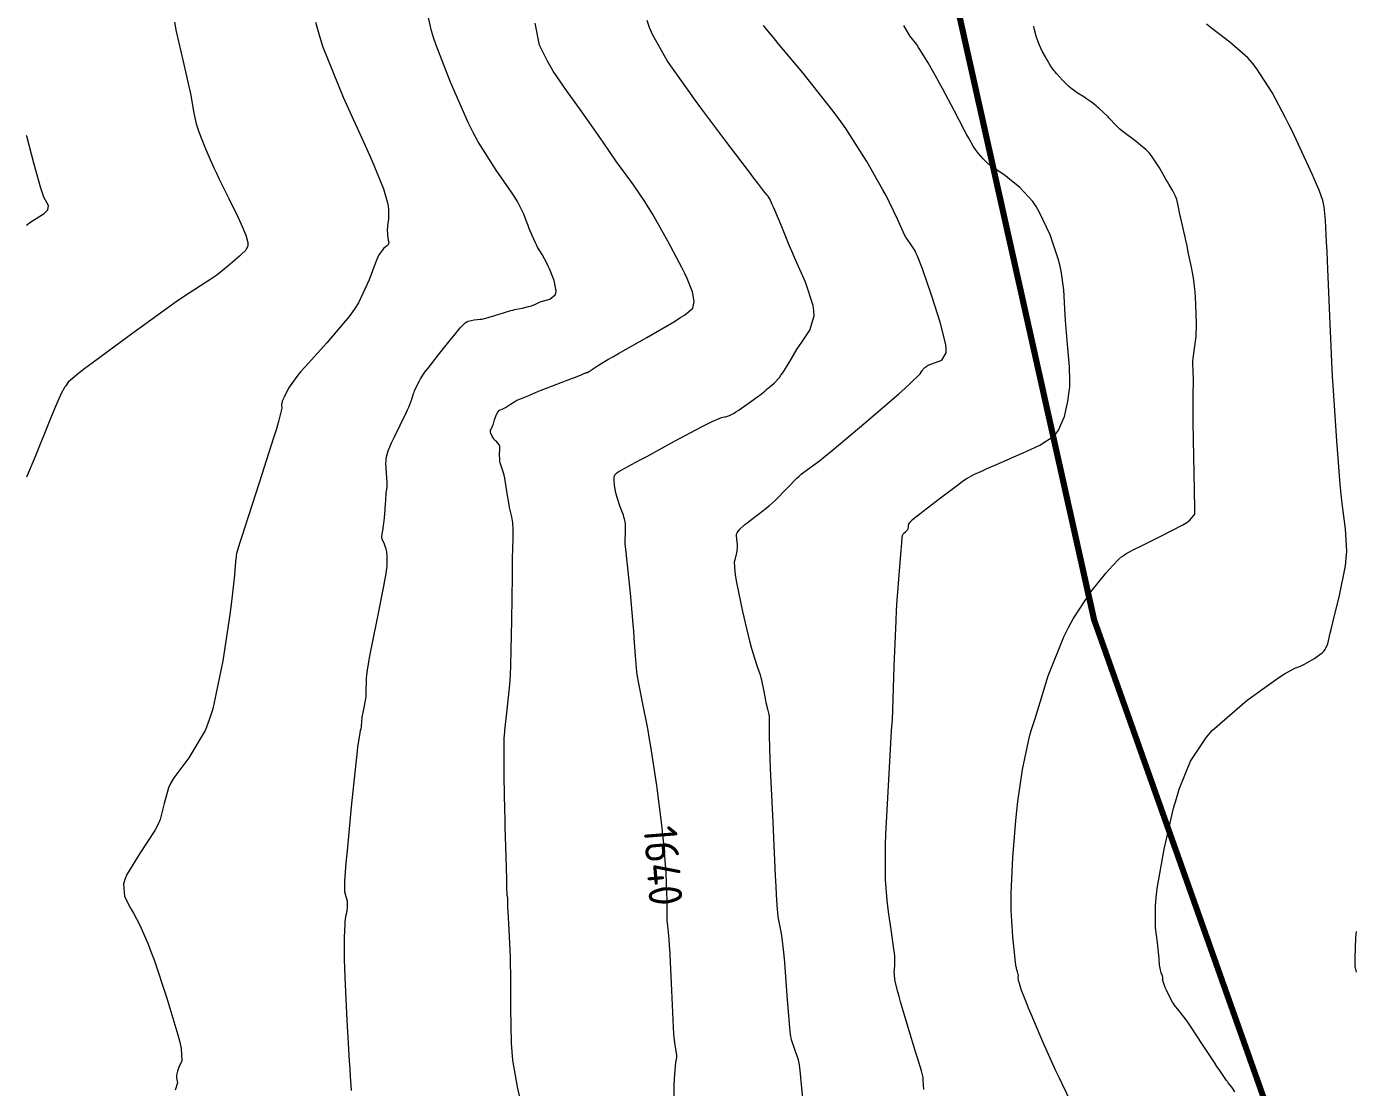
# Model space of a CAD drawing. Header units: millimetres. Extents: x 837477 to 838477, y 1189014 to 1191014.
# Drawn here: x 837476.5 to 837627.5, y 1189959.5 to 1190079.9 of the extents above; entities that cross this region are included whole.
import ezdxf

# ---------------------------------------------------------------- set-up
doc = ezdxf.new("R2010")
doc.units = ezdxf.units.MM
doc.header["$LTSCALE"] = 0.3
doc.layers.add('CORREDORVIA', color=94, linetype='Continuous', lineweight=80)
doc.layers.add('COTAS 10', color=252, linetype='Continuous', lineweight=9)
doc.styles.get("Standard").update_dxf_attribs({"font": 'isocp2.shx', "bigfont": '@extfont2.shx'})

msp = doc.modelspace()

# ---------------------------------------------------------------- linework, layer by layer
at = {"layer": 'CORREDORVIA'}
msp.add_lwpolyline([(838157.033, 1190996.193), (838237.174, 1190821.339), (838237.001, 1190602.875), (838240.031, 1190437.198), (838223.537, 1190366.272), (838184.199, 1189898.277), (837734.304, 1190149.151), (837849.078, 1189569.699), (837751.159, 1189231.384), (837593.191, 1189234.399), (837695.481, 1189679.225), (837660.573, 1189835.358), (837597.737, 1190012.464), (837490.666, 1190492.599), (837964.301, 1190234.408), (838010.155, 1190346.41), (837974.613, 1190516.877), (837969.419, 1190653.334), (837963.574, 1190795.982), (837910.676, 1191000.965)], close=True, dxfattribs=at)
at = {"layer": 'COTAS 10'}
for points in [[(837493.294, 1190080.404), (837493.507, 1190079.365), (837494.282, 1190075.93), (837494.939, 1190073.124), (837495.077, 1190072.482), (837495.197, 1190071.899), (837495.47, 1190070.282), (837495.769, 1190068.876), (837495.904, 1190068.426), (837496.063, 1190067.95), (837496.826, 1190066.014), (837497.784, 1190063.872), (837498.066, 1190063.267), (837498.354, 1190062.656), (837499.456, 1190060.406), (837500.452, 1190058.378), (837500.675, 1190057.907), (837500.874, 1190057.476), (837501.401, 1190056.245), (837501.631, 1190055.39), (837501.644, 1190055.194), (837501.635, 1190055.017), (837501.416, 1190054.528), (837500.878, 1190054.02), (837500.667, 1190053.832), (837500.43, 1190053.623), (837499.35, 1190052.694), (837498.113, 1190051.709), (837497.777, 1190051.463), (837497.444, 1190051.23), (837496.263, 1190050.489), (837494.316, 1190049.216), (837493.499, 1190048.648), (837492.562, 1190047.987), (837488.176, 1190044.821), (837483.965, 1190041.716), (837483.139, 1190041.093), (837482.46, 1190040.573), (837481.235, 1190039.552), (837480.953, 1190039.139), (837480.869, 1190039.004), (837480.783, 1190038.858), (837480.448, 1190038.256), (837479.788, 1190036.765), (837479.496, 1190036.06), (837479.157, 1190035.228), (837477.536, 1190031.168), (837476.514, 1190028.769)], [(837509.33, 1190080.413), (837509.679, 1190079.09), (837510.119, 1190077.683), (837512.469, 1190071.885), (837514.958, 1190066.426), (837515.486, 1190065.23), (837515.944, 1190064.173), (837517.017, 1190061.495), (837517.482, 1190059.889), (837517.557, 1190059.506), (837517.609, 1190059.151), (837517.604, 1190058.093), (837517.489, 1190057.283), (837517.472, 1190057.085), (837517.462, 1190056.898), (837517.478, 1190056.317), (837517.539, 1190055.869), (837517.556, 1190055.767), (837517.573, 1190055.673), (837517.638, 1190055.414), (837517.593, 1190055.191), (837517.54, 1190055.121), (837517.471, 1190055.046), (837517.076, 1190054.746), (837516.513, 1190053.999), (837516.337, 1190053.643), (837516.152, 1190053.222), (837515.413, 1190051.163), (837514.193, 1190048.555), (837513.705, 1190047.788), (837513.152, 1190047.002), (837510.611, 1190043.998), (837508.137, 1190041.303), (837507.625, 1190040.711), (837507.189, 1190040.186), (837506.24, 1190038.845), (837505.854, 1190038.073), (837505.773, 1190037.905), (837505.702, 1190037.758), (837505.54, 1190037.395), (837505.476, 1190037.132), (837505.467, 1190037.048), (837505.462, 1190036.96), (837505.477, 1190036.601), (837505.111, 1190035.063), (837504.867, 1190034.231), (837504.56, 1190033.224), (837502.934, 1190028.12), (837501.3, 1190023.086), (837500.988, 1190022.122), (837500.737, 1190021.345), (837500.338, 1190020.093), (837500.337, 1190020.063), (837500.336, 1190020.056), (837500.336, 1190020.049), (837500.334, 1190020.032), (837500.323, 1190019.955), (837500.322, 1190019.946), (837500.32, 1190019.937), (837500.316, 1190019.9), (837500.31, 1190019.86), (837500.309, 1190019.848), (837500.307, 1190019.837), (837500.302, 1190019.796), (837500.297, 1190019.753), (837500.296, 1190019.74), (837500.296, 1190019.679), (837500.293, 1190019.624), (837500.289, 1190019.59), (837500.276, 1190019.521), (837500.243, 1190019.187), (837500.229, 1190019.002), (837500.211, 1190018.777), (837500.128, 1190017.631), (837499.865, 1190015.285), (837499.735, 1190014.303), (837499.579, 1190013.178), (837498.811, 1190007.917), (837497.65, 1190002.454), (837497.248, 1190001.202), (837496.811, 1190000.064), (837496.773, 1190000), (837494.939, 1189996.893), (837493.231, 1189994.619), (837492.898, 1189994.046), (837492.624, 1189993.498), (837492.137, 1189991.722), (837491.664, 1189989.879), (837491.399, 1189989.288), (837491.076, 1189988.661), (837489.425, 1189986.108), (837487.912, 1189983.655), (837487.676, 1189983.092), (837487.519, 1189982.579), (837487.61, 1189981.146), (837488.251, 1189979.976), (837488.44, 1189979.629), (837488.634, 1189979.272), (837489.376, 1189977.899), (837490.316, 1189975.753), (837490.635, 1189974.909), (837490.98, 1189973.957), (837492.435, 1189969.613), (837493.685, 1189965.451), (837493.9, 1189964.613), (837494.058, 1189963.912), (837494.152, 1189962.515), (837493.904, 1189962.026), (837493.845, 1189961.897), (837493.791, 1189961.77), (837493.63, 1189961.336), (837493.55, 1189960.877), (837493.547, 1189960.736), (837493.551, 1189960.587), (837493.635, 1189959.998), (837493.38, 1189959.18)], [(837513.396, 1189959.143), (837513.285, 1189960.777), (837513.237, 1189961.57), (837513.182, 1189962.51), (837512.922, 1189967.135), (837512.687, 1189971.979), (837512.648, 1189973.057), (837512.62, 1189974.02), (837512.61, 1189976.551), (837512.676, 1189978.027), (837512.695, 1189978.326), (837512.715, 1189978.577), (837512.791, 1189979.09), (837512.864, 1189979.338), (837512.882, 1189979.424), (837512.899, 1189979.517), (837512.953, 1189979.911), (837512.96, 1189980.364), (837512.948, 1189980.492), (837512.929, 1189980.623), (837512.808, 1189981.106), (837512.683, 1189981.535), (837512.66, 1189981.631), (837512.644, 1189981.717), (837512.629, 1189981.944), (837512.646, 1189982.183), (837512.65, 1189982.277), (837512.652, 1189982.383), (837512.658, 1189982.865), (837512.774, 1189984.502), (837512.847, 1189985.336), (837512.938, 1189986.335), (837513.413, 1189991.319), (837513.919, 1189996.297), (837514.029, 1189997.292), (837514.127, 1189998.121), (837514.37, 1189999.732), (837514.437, 1190000), (837514.499, 1190000.246), (837514.524, 1190000.384), (837514.545, 1190000.52), (837514.581, 1190000.993), (837514.625, 1190001.52), (837514.65, 1190001.69), (837514.681, 1190001.871), (837514.843, 1190002.608), (837514.999, 1190003.411), (837515.027, 1190003.632), (837515.049, 1190003.853), (837515.074, 1190004.647), (837515.085, 1190005.47), (837515.098, 1190005.71), (837515.115, 1190005.954), (837515.213, 1190006.878), (837515.474, 1190008.42), (837515.594, 1190009.054), (837515.736, 1190009.777), (837516.418, 1190013.138), (837517.075, 1190016.384), (837517.199, 1190017.035), (837517.299, 1190017.579), (837517.452, 1190018.648), (837517.448, 1190019.041), (837517.449, 1190019.159), (837517.451, 1190019.281), (837517.462, 1190019.754), (837517.422, 1190020.27), (837517.391, 1190020.419), (837517.351, 1190020.572), (837517.137, 1190021.144), (837516.925, 1190021.647), (837516.888, 1190021.755), (837516.859, 1190021.849), (837516.832, 1190022.078), (837516.866, 1190022.231), (837516.876, 1190022.278), (837516.887, 1190022.326), (837516.93, 1190022.516), (837516.988, 1190022.887), (837517.008, 1190023.049), (837517.031, 1190023.237), (837517.128, 1190024.131), (837517.221, 1190025.104), (837517.24, 1190025.342), (837517.257, 1190025.566), (837517.295, 1190026.261), (837517.326, 1190026.795), (837517.339, 1190026.918), (837517.354, 1190027.029), (837517.421, 1190027.341), (837517.458, 1190027.777), (837517.455, 1190027.966), (837517.445, 1190028.185), (837517.357, 1190029.227), (837517.31, 1190030.364), (837517.326, 1190030.645), (837517.354, 1190030.91), (837517.558, 1190031.743), (837517.942, 1190032.64), (837518.083, 1190032.946), (837518.24, 1190033.276), (837518.932, 1190034.676), (837519.614, 1190036.074), (837519.763, 1190036.404), (837519.896, 1190036.707), (837520.237, 1190037.595), (837520.455, 1190038.246), (837520.512, 1190038.4), (837520.567, 1190038.544), (837520.751, 1190038.968), (837520.929, 1190039.325), (837520.98, 1190039.426), (837521.032, 1190039.529), (837521.226, 1190039.905), (837521.656, 1190040.552), (837521.857, 1190040.825), (837522.094, 1190041.138), (837523.245, 1190042.606), (837524.466, 1190044.137), (837524.747, 1190044.49), (837525.003, 1190044.811), (837525.722, 1190045.715), (837526.308, 1190046.283), (837526.481, 1190046.393), (837526.658, 1190046.482), (837527.335, 1190046.633), (837528.026, 1190046.685), (837528.211, 1190046.712), (837528.394, 1190046.745), (837529.034, 1190046.91), (837529.677, 1190047.117), (837529.862, 1190047.176), (837530.049, 1190047.236), (837530.752, 1190047.459), (837531.499, 1190047.673), (837531.714, 1190047.728), (837531.934, 1190047.78), (837532.76, 1190047.952), (837533.512, 1190048.12), (837533.686, 1190048.169), (837533.844, 1190048.22), (837534.29, 1190048.417), (837534.748, 1190048.628), (837534.914, 1190048.688), (837535.098, 1190048.749), (837535.902, 1190048.977), (837536.536, 1190049.443), (837536.612, 1190049.654), (837536.645, 1190049.901), (837536.405, 1190051.088), (837535.877, 1190052.402), (837535.729, 1190052.728), (837535.579, 1190053.037), (837535.033, 1190054.019), (837534.523, 1190054.885), (837534.397, 1190055.121), (837534.277, 1190055.355), (837533.895, 1190056.19), (837533.545, 1190057.065), (837533.445, 1190057.325), (837533.342, 1190057.593), (837532.959, 1190058.622), (837532.239, 1190060.041), (837531.924, 1190060.555), (837531.559, 1190061.12), (837529.825, 1190063.596), (837527.773, 1190066.843), (837527.209, 1190067.895), (837526.646, 1190069.012), (837524.625, 1190073.596), (837523.017, 1190077.796), (837522.714, 1190078.67), (837522.473, 1190079.42), (837522.114, 1190081.085)], [(837532.752, 1189957.351), (837532.235, 1189959.567), (837531.726, 1189962.591), (837531.633, 1189963.534), (837531.561, 1189964.522), (837531.471, 1189968.47), (837531.475, 1189972.409), (837531.462, 1189973.392), (837531.441, 1189974.328), (837531.315, 1189977.317), (837531.185, 1189979.482), (837531.164, 1189979.898), (837531.148, 1189980.235), (837531.141, 1189980.789), (837531.16, 1189980.842), (837531.161, 1189980.863), (837531.159, 1189980.887), (837531.136, 1189980.997), (837531.105, 1189981.137), (837531.098, 1189981.18), (837531.091, 1189981.224), (837531.075, 1189981.401), (837531.049, 1189982.174), (837531.037, 1189982.595), (837531.022, 1189983.106), (837530.951, 1189985.696), (837530.863, 1189989.008), (837530.838, 1189989.973), (837530.813, 1189990.96), (837530.72, 1189994.698), (837530.716, 1189998.231), (837530.748, 1189999.088), (837530.793, 1189999.893), (837530.805, 1190000), (837531.074, 1190002.362), (837531.383, 1190005.217), (837531.447, 1190006.265), (837531.501, 1190007.424), (837531.615, 1190012.539), (837531.666, 1190017.517), (837531.679, 1190018.589), (837531.693, 1190019.528), (837531.74, 1190021.815), (837531.744, 1190023.056), (837531.73, 1190023.335), (837531.71, 1190023.586), (837531.584, 1190024.262), (837531.399, 1190025.005), (837531.343, 1190025.299), (837531.283, 1190025.632), (837531.048, 1190027.15), (837530.803, 1190028.653), (837530.737, 1190028.975), (837530.673, 1190029.257), (837530.448, 1190029.934), (837530.278, 1190030.402), (837530.248, 1190030.552), (837530.225, 1190030.71), (837530.205, 1190031.352), (837530.228, 1190031.921), (837530.233, 1190032.034), (837530.237, 1190032.126), (837530.245, 1190032.296), (837530.214, 1190032.372), (837530.193, 1190032.405), (837530.167, 1190032.444), (837530.028, 1190032.627), (837529.876, 1190032.802), (837529.842, 1190032.836), (837529.81, 1190032.863), (837529.723, 1190032.907), (837529.629, 1190032.986), (837529.593, 1190033.035), (837529.553, 1190033.096), (837529.37, 1190033.416), (837529.213, 1190033.76), (837529.188, 1190033.836), (837529.171, 1190033.903), (837529.178, 1190034.079), (837529.242, 1190034.207), (837529.261, 1190034.244), (837529.281, 1190034.283), (837529.357, 1190034.429), (837529.45, 1190034.648), (837529.48, 1190034.733), (837529.512, 1190034.827), (837529.644, 1190035.253), (837529.789, 1190035.688), (837529.829, 1190035.788), (837529.87, 1190035.879), (837530.017, 1190036.135), (837530.182, 1190036.31), (837530.234, 1190036.351), (837530.288, 1190036.388), (837530.507, 1190036.494), (837530.795, 1190036.63), (837530.893, 1190036.686), (837530.999, 1190036.75), (837531.45, 1190037.049), (837531.93, 1190037.355), (837532.056, 1190037.424), (837532.177, 1190037.487), (837532.588, 1190037.658), (837532.969, 1190037.795), (837533.071, 1190037.837), (837533.172, 1190037.879), (837533.527, 1190038.047), (837534.229, 1190038.349), (837534.549, 1190038.477), (837534.923, 1190038.625), (837536.729, 1190039.318), (837538.482, 1190039.986), (837538.823, 1190040.117), (837539.102, 1190040.226), (837539.586, 1190040.427), (837539.665, 1190040.472), (837539.689, 1190040.483), (837539.713, 1190040.492), (837539.807, 1190040.521), (837539.897, 1190040.547), (837539.919, 1190040.555), (837539.94, 1190040.564), (837540.005, 1190040.599), (837540.057, 1190040.626), (837540.068, 1190040.63), (837540.079, 1190040.632), (837540.111, 1190040.625), (837540.172, 1190040.638), (837540.201, 1190040.653), (837540.236, 1190040.672), (837540.408, 1190040.781), (837540.677, 1190040.962), (837540.773, 1190041.026), (837540.878, 1190041.097), (837541.338, 1190041.403), (837542.51, 1190042.106), (837543.065, 1190042.426), (837543.72, 1190042.801), (837546.916, 1190044.611), (837550.059, 1190046.442), (837550.679, 1190046.83), (837551.192, 1190047.166), (837552.141, 1190047.952), (837552.283, 1190048.511), (837552.286, 1190048.704), (837552.273, 1190048.915), (837552.097, 1190049.814), (837551.501, 1190051.308), (837551.224, 1190051.893), (837550.898, 1190052.552), (837549.318, 1190055.551), (837547.563, 1190058.653), (837547.128, 1190059.377), (837546.714, 1190060.042), (837545.404, 1190061.957), (837544.166, 1190063.631), (837543.798, 1190064.144), (837543.418, 1190064.68), (837541.957, 1190066.792), (837540.39, 1190069.062), (837539.944, 1190069.696), (837539.492, 1190070.333), (837537.818, 1190072.653), (837536.309, 1190074.866), (837535.962, 1190075.435), (837535.646, 1190075.986), (837534.76, 1190077.818), (837534.268, 1190080.315)], [(837549.99, 1189956.323), (837550.037, 1189959.708), (837550.061, 1189960.407), (837550.09, 1189961.004), (837550.234, 1189962.3), (837550.343, 1189962.871), (837550.349, 1189963.01), (837550.345, 1189963.142), (837550.243, 1189963.548), (837550.064, 1189964.828), (837550.012, 1189965.511), (837549.959, 1189966.335), (837549.756, 1189970.498), (837549.571, 1189974.531), (837549.562, 1189974.718), (837549.515, 1189975.578), (837549.47, 1189976.306), (837549.331, 1189977.821), (837549.242, 1189978.457), (837549.229, 1189978.629), (837549.22, 1189978.8), (837549.232, 1189979.405), (837549.241, 1189980.449), (837549.231, 1189980.896), (837549.216, 1189981.412), (837549.116, 1189983.847), (837548.871, 1189987.122), (837548.764, 1189988.168), (837548.639, 1189989.273), (837548.087, 1189993.472), (837548.048, 1189993.765), (837547.374, 1189998.183), (837547.197, 1189999.241), (837547.065, 1190000), (837547.025, 1190000.229), (837546.439, 1190003.2), (837545.977, 1190005.532), (837545.882, 1190006.115), (837545.802, 1190006.672), (837545.635, 1190008.459), (837545.502, 1190010.532), (837545.443, 1190011.268), (837545.376, 1190012.075), (837545.056, 1190015.577), (837544.74, 1190018.803), (837544.676, 1190019.436), (837544.621, 1190019.957), (837544.507, 1190020.898), (837544.471, 1190021.133), (837544.466, 1190021.208), (837544.462, 1190021.288), (837544.467, 1190021.614), (837544.485, 1190021.971), (837544.49, 1190022.071), (837544.495, 1190022.17), (837544.515, 1190022.533), (837544.525, 1190022.902), (837544.525, 1190023.006), (837544.522, 1190023.112), (837544.501, 1190023.498), (837544.392, 1190024.028), (837544.334, 1190024.224), (837544.265, 1190024.44), (837543.915, 1190025.398), (837543.555, 1190026.437), (837543.479, 1190026.704), (837543.413, 1190026.963), (837543.262, 1190027.827), (837543.208, 1190028.489), (837543.204, 1190028.622), (837543.205, 1190028.732), (837543.245, 1190028.945), (837543.324, 1190029.026), (837543.348, 1190029.053), (837543.374, 1190029.082), (837543.477, 1190029.199), (837543.691, 1190029.369), (837543.787, 1190029.43), (837543.899, 1190029.496), (837544.433, 1190029.788), (837545.687, 1190030.458), (837546.252, 1190030.763), (837546.911, 1190031.119), (837550.078, 1190032.84), (837553.194, 1190034.506), (837553.821, 1190034.828), (837554.345, 1190035.091), (837555.389, 1190035.537), (837555.758, 1190035.603), (837555.857, 1190035.625), (837555.956, 1190035.649), (837556.301, 1190035.751), (837556.834, 1190036.029), (837557.051, 1190036.165), (837557.297, 1190036.325), (837558.435, 1190037.113), (837559.537, 1190037.911), (837559.76, 1190038.078), (837559.947, 1190038.22), (837560.328, 1190038.537), (837560.46, 1190038.674), (837560.491, 1190038.704), (837560.519, 1190038.729), (837560.601, 1190038.789), (837560.76, 1190038.907), (837560.837, 1190038.968), (837560.927, 1190039.043), (837561.373, 1190039.417), (837561.973, 1190040.072), (837562.16, 1190040.323), (837562.357, 1190040.605), (837563.146, 1190041.876), (837564.013, 1190043.315), (837564.26, 1190043.703), (837564.509, 1190044.085), (837565.43, 1190045.429), (837565.925, 1190047.069), (837565.906, 1190047.638), (837565.818, 1190048.257), (837564.936, 1190050.91), (837563.705, 1190053.711), (837563.397, 1190054.424), (837563.104, 1190055.109), (837562.163, 1190057.357), (837561.45, 1190059.074), (837561.301, 1190059.425), (837561.173, 1190059.721), (837560.881, 1190060.341), (837560.704, 1190060.618), (837560.647, 1190060.699), (837560.587, 1190060.781), (837560.341, 1190061.09), (837559.513, 1190062.151), (837559.085, 1190062.708), (837558.572, 1190063.379), (837556.001, 1190066.749), (837553.065, 1190070.67), (837552.322, 1190071.688), (837551.608, 1190072.677), (837549.282, 1190076.001), (837547.561, 1190079.015), (837547.229, 1190079.807), (837546.96, 1190080.582)], [(837564.654, 1189958.221), (837564.347, 1189961.417), (837564.251, 1189962.061), (837564.151, 1189962.602), (837563.752, 1189963.685), (837563.353, 1189964.884), (837563.252, 1189965.498), (837563.156, 1189966.233), (837562.846, 1189969.904), (837562.586, 1189973.667), (837562.521, 1189974.46), (837562.46, 1189975.145), (837562.264, 1189976.722), (837562.105, 1189977.519), (837562.066, 1189977.713), (837562.03, 1189977.895), (837561.921, 1189978.456), (837561.849, 1189978.864), (837561.836, 1189978.95), (837561.826, 1189979.024), (837561.816, 1189979.193), (837561.816, 1189979.32), (837561.812, 1189979.367), (837561.806, 1189979.42), (837561.77, 1189979.655), (837561.663, 1189981.343), (837561.612, 1189982.312), (837561.552, 1189983.499), (837561.26, 1189989.594), (837560.981, 1189995.699), (837560.93, 1189996.891), (837560.889, 1189997.868), (837560.836, 1189999.594), (837560.856, 1189999.975), (837560.857, 1190000), (837560.872, 1190001.456), (837560.853, 1190001.63), (837560.827, 1190001.804), (837560.68, 1190002.425), (837560.494, 1190003.138), (837560.444, 1190003.37), (837560.394, 1190003.617), (837560.219, 1190004.631), (837560.002, 1190005.706), (837559.926, 1190005.992), (837559.843, 1190006.272), (837559.486, 1190007.24), (837558.99, 1190008.77), (837558.819, 1190009.405), (837558.633, 1190010.131), (837557.843, 1190013.514), (837557.156, 1190016.797), (837557.035, 1190017.46), (837556.945, 1190018.015), (837556.869, 1190019.131), (837556.989, 1190019.572), (837557.022, 1190019.702), (837557.054, 1190019.836), (837557.166, 1190020.346), (837557.228, 1190020.875), (837557.228, 1190021.02), (837557.22, 1190021.164), (837557.129, 1190021.679), (837557.097, 1190022.172), (837557.126, 1190022.302), (837557.172, 1190022.43), (837557.477, 1190022.869), (837558.052, 1190023.382), (837558.269, 1190023.556), (837558.511, 1190023.745), (837559.593, 1190024.543), (837560.844, 1190025.531), (837561.193, 1190025.839), (837561.542, 1190026.162), (837562.809, 1190027.455), (837563.944, 1190028.632), (837564.209, 1190028.883), (837564.453, 1190029.101), (837565.158, 1190029.615), (837566.517, 1190030.624), (837567.174, 1190031.154), (837567.953, 1190031.792), (837571.777, 1190035), (837575.536, 1190038.227), (837576.273, 1190038.877), (837576.878, 1190039.422), (837577.968, 1190040.508), (837578.19, 1190040.859), (837578.248, 1190040.94), (837578.306, 1190041.013), (837578.502, 1190041.216), (837578.701, 1190041.36), (837578.76, 1190041.396), (837578.82, 1190041.43), (837579.053, 1190041.537), (837579.412, 1190041.67), (837579.552, 1190041.721), (837579.709, 1190041.776), (837580.425, 1190042.026), (837580.899, 1190042.868), (837580.904, 1190043.297), (837580.855, 1190043.81), (837580.22, 1190046.373), (837579.311, 1190049.198), (837579.089, 1190049.876), (837578.879, 1190050.51), (837578.226, 1190052.427), (837577.671, 1190053.846), (837577.523, 1190054.166), (837577.377, 1190054.454), (837576.869, 1190055.231), (837576.346, 1190055.999), (837576.19, 1190056.282), (837576.03, 1190056.595), (837575.412, 1190057.979), (837574.479, 1190059.958), (837574.12, 1190060.646), (837573.717, 1190061.395), (837571.898, 1190064.606), (837569.513, 1190068.333), (837568.753, 1190069.408), (837567.95, 1190070.502), (837564.692, 1190074.606), (837561.844, 1190078.008), (837561.301, 1190078.659), (837560.863, 1190079.184), (837560.166, 1190080.031)], [(837578.377, 1189959.247), (837578.308, 1189960.322), (837578.282, 1189960.562), (837578.254, 1189960.777), (837578.128, 1189961.347), (837577.807, 1189962.35), (837577.656, 1189962.839), (837577.478, 1189963.419), (837576.608, 1189966.278), (837575.743, 1189969.183), (837575.567, 1189969.792), (837575.419, 1189970.316), (837575.116, 1189971.506), (837575.035, 1189972.17), (837575.028, 1189972.362), (837575.026, 1189972.558), (837575.076, 1189973.299), (837575.072, 1189974.353), (837575.037, 1189974.747), (837574.988, 1189975.186), (837574.689, 1189977.138), (837574.35, 1189979.408), (837574.276, 1189980.047), (837574.21, 1189980.69), (837574.043, 1189983.05), (837574.017, 1189986.036), (837574.04, 1189987.075), (837574.076, 1189988.205), (837574.315, 1189993.05), (837574.617, 1189998.545), (837574.689, 1190000), (837574.83, 1190001.197), (837574.849, 1190002.316), (837574.999, 1190007.293), (837575.221, 1190012.431), (837575.286, 1190013.651), (837575.352, 1190014.784), (837575.605, 1190018.141), (837575.815, 1190020.426), (837575.854, 1190020.883), (837575.885, 1190021.263), (837575.93, 1190022), (837575.98, 1190022.232), (837576.015, 1190022.294), (837576.058, 1190022.355), (837576.29, 1190022.568), (837576.52, 1190022.781), (837576.563, 1190022.841), (837576.596, 1190022.903), (837576.64, 1190023.131), (837576.651, 1190023.346), (837576.664, 1190023.399), (837576.682, 1190023.449), (837576.779, 1190023.607), (837576.888, 1190023.726), (837576.912, 1190023.753), (837576.934, 1190023.776), (837576.994, 1190023.835), (837577.037, 1190023.875), (837577.049, 1190023.887), (837577.062, 1190023.899), (837577.106, 1190023.945), (837577.617, 1190024.352), (837577.924, 1190024.592), (837578.303, 1190024.888), (837580.269, 1190026.416), (837582.338, 1190027.979), (837582.782, 1190028.296), (837583.171, 1190028.563), (837584.11, 1190029.113), (837584.848, 1190029.415), (837585.11, 1190029.527), (837585.396, 1190029.651), (837586.638, 1190030.199), (837587.831, 1190030.731), (837588.087, 1190030.845), (837588.311, 1190030.944), (837588.852, 1190031.18), (837589.467, 1190031.45), (837589.738, 1190031.571), (837590.052, 1190031.712), (837591.551, 1190032.385), (837593.064, 1190033.372), (837593.387, 1190033.71), (837593.668, 1190034.077), (837594.338, 1190035.634), (837594.674, 1190037.208), (837594.744, 1190037.586), (837594.805, 1190037.937), (837594.944, 1190038.995), (837594.953, 1190040.276), (837594.932, 1190040.77), (837594.9, 1190041.323), (837594.703, 1190043.82), (837594.473, 1190046.529), (837594.422, 1190047.216), (837594.376, 1190047.875), (837594.254, 1190050.027), (837593.964, 1190052.185), (837593.811, 1190052.848), (837593.627, 1190053.539), (837592.702, 1190056.273), (837591.486, 1190058.874), (837591.12, 1190059.483), (837590.74, 1190060.042), (837589.259, 1190061.658), (837587.896, 1190062.758), (837587.592, 1190062.993), (837587.318, 1190063.197), (837586.591, 1190063.683), (837586.049, 1190064.044), (837585.892, 1190064.169), (837585.731, 1190064.306), (837585.126, 1190064.894), (837584.568, 1190065.515), (837584.438, 1190065.673), (837584.318, 1190065.825), (837583.972, 1190066.324), (837583.472, 1190067.227), (837583.254, 1190067.633), (837583.003, 1190068.108), (837581.809, 1190070.388), (837580.496, 1190072.875), (837580.17, 1190073.481), (837579.859, 1190074.05), (837578.87, 1190075.803), (837578.013, 1190077.196), (837577.786, 1190077.538), (837577.563, 1190077.861), (837576.793, 1190078.87), (837576.101, 1190080.024)], [(837595.118, 1189957.777), (837594.065, 1189959.891), (837593.727, 1189960.609), (837593.368, 1189961.384), (837591.905, 1189964.658), (837590.557, 1189967.787), (837590.271, 1189968.47), (837590.023, 1189969.073), (837589.442, 1189970.589), (837589.184, 1189971.413), (837589.14, 1189971.581), (837589.108, 1189971.722), (837589.089, 1189972.012), (837589.111, 1189972.174), (837589.105, 1189972.235), (837589.094, 1189972.302), (837589.008, 1189972.602), (837588.916, 1189972.882), (837588.9, 1189972.937), (837588.89, 1189972.982), (837588.888, 1189973.06), (837588.902, 1189973.078), (837588.901, 1189973.085), (837588.898, 1189973.092), (837588.871, 1189973.123), (837588.783, 1189973.675), (837588.743, 1189974.011), (837588.695, 1189974.426), (837588.464, 1189976.584), (837588.296, 1189979.591), (837588.289, 1189980.541), (837588.299, 1189981.542), (837588.474, 1189985.581), (837588.815, 1189989.773), (837588.93, 1189990.871), (837589.053, 1189991.942), (837589.569, 1189995.581), (837590.364, 1189999.315), (837590.546, 1190000), (837591.052, 1190001.495), (837592.489, 1190006.203), (837594.276, 1190010.619), (837594.796, 1190011.686), (837595.328, 1190012.685), (837597.339, 1190015.729), (837599.093, 1190017.885), (837599.462, 1190018.323), (837599.781, 1190018.692), (837600.51, 1190019.454), (837600.873, 1190019.737), (837600.962, 1190019.804), (837601.044, 1190019.867), (837601.299, 1190020.054), (837602.057, 1190020.46), (837602.458, 1190020.66), (837602.941, 1190020.899), (837605.377, 1190022.081), (837607.767, 1190023.331), (837608.222, 1190023.614), (837608.587, 1190023.869), (837609.158, 1190024.56), (837609.127, 1190025.871), (837609.113, 1190026.518), (837609.097, 1190027.287), (837609.016, 1190031.086), (837608.949, 1190034.997), (837608.942, 1190035.835), (837608.939, 1190036.568), (837608.969, 1190038.334), (837609.001, 1190039.359), (837609, 1190039.625), (837608.994, 1190039.883), (837608.935, 1190040.753), (837608.905, 1190041.651), (837608.917, 1190041.927), (837608.938, 1190042.215), (837609.086, 1190043.355), (837609.25, 1190044.464), (837609.281, 1190044.732), (837609.305, 1190044.984), (837609.339, 1190045.755), (837609.321, 1190046.571), (837609.312, 1190046.852), (837609.302, 1190047.157), (837609.253, 1190048.454), (837609.176, 1190049.788), (837609.148, 1190050.115), (837609.118, 1190050.425), (837608.983, 1190051.389), (837608.833, 1190052.195), (837608.793, 1190052.404), (837608.753, 1190052.607), (837608.612, 1190053.288), (837608.474, 1190053.943), (837608.436, 1190054.13), (837608.398, 1190054.318), (837608.261, 1190055.017), (837608.099, 1190055.802), (837608.044, 1190056.046), (837607.986, 1190056.3), (837607.742, 1190057.311), (837607.501, 1190058.323), (837607.445, 1190058.577), (837607.394, 1190058.821), (837607.247, 1190059.608), (837607.081, 1190060.297), (837607.018, 1190060.478), (837606.947, 1190060.655), (837606.628, 1190061.26), (837606.176, 1190062.013), (837606.022, 1190062.283), (837605.855, 1190062.58), (837605.145, 1190063.873), (837604.234, 1190065.241), (837603.94, 1190065.585), (837603.628, 1190065.914), (837602.348, 1190066.973), (837601.139, 1190067.847), (837600.871, 1190068.058), (837600.633, 1190068.256), (837600.015, 1190068.858), (837599.563, 1190069.373), (837599.429, 1190069.514), (837599.292, 1190069.656), (837598.767, 1190070.165), (837598.225, 1190070.652), (837598.077, 1190070.779), (837597.93, 1190070.903), (837597.407, 1190071.323), (837596.862, 1190071.719), (837596.701, 1190071.828), (837596.536, 1190071.936), (837595.903, 1190072.324), (837595.226, 1190072.788), (837595.033, 1190072.944), (837594.838, 1190073.113), (837594.111, 1190073.823), (837593.446, 1190074.567), (837593.289, 1190074.757), (837593.144, 1190074.94), (837592.72, 1190075.543), (837592.372, 1190076.127), (837592.275, 1190076.298), (837592.178, 1190076.473), (837591.825, 1190077.135), (837591.502, 1190077.814), (837591.424, 1190077.998), (837591.351, 1190078.181), (837591.129, 1190078.83), (837590.949, 1190079.527), (837590.902, 1190079.74), (837590.857, 1190079.962)], [(837613.699, 1189958.965), (837613.329, 1189959.503), (837612.942, 1189960.02), (837612.843, 1189960.153), (837612.748, 1189960.282), (837612.434, 1189960.708), (837611.888, 1189961.509), (837611.647, 1189961.874), (837611.367, 1189962.301), (837610.029, 1189964.361), (837608.647, 1189966.452), (837608.338, 1189966.9), (837608.062, 1189967.29), (837607.329, 1189968.224), (837606.841, 1189968.817), (837606.718, 1189968.993), (837606.601, 1189969.173), (837606.22, 1189969.866), (837605.916, 1189970.526), (837605.847, 1189970.686), (837605.784, 1189970.835), (837605.612, 1189971.291), (837605.515, 1189971.616), (837605.5, 1189971.683), (837605.49, 1189971.74), (837605.497, 1189971.862), (837605.497, 1189971.995), (837605.482, 1189972.058), (837605.462, 1189972.133), (837605.336, 1189972.502), (837605.195, 1189973.023), (837605.165, 1189973.194), (837605.138, 1189973.377), (837605.075, 1189974.135), (837604.992, 1189975.174), (837604.954, 1189975.534), (837604.908, 1189975.926), (837604.688, 1189977.6), (837604.674, 1189980.112), (837604.759, 1189981.031), (837604.882, 1189982.047), (837605.65, 1189986.525), (837606.731, 1189991.167), (837607.052, 1189992.287), (837607.382, 1189993.335), (837608.656, 1189996.525), (837610.454, 1189999.243), (837611.116, 1189999.995), (837611.121, 1190000), (837615.085, 1190003.454), (837618.164, 1190005.654), (837618.797, 1190006.084), (837619.336, 1190006.437), (837620.487, 1190007.065), (837621.142, 1190007.301), (837621.366, 1190007.406), (837621.609, 1190007.529), (837622.644, 1190008.118), (837623.596, 1190008.808), (837623.787, 1190008.994), (837623.946, 1190009.178), (837624.258, 1190009.826), (837624.525, 1190011.055), (837624.655, 1190011.605), (837624.809, 1190012.246), (837625.571, 1190015.318), (837626.237, 1190018.709), (837626.33, 1190019.55), (837626.385, 1190020.349), (837626.256, 1190022.882), (837625.866, 1190025.788), (837625.757, 1190026.823), (837625.648, 1190027.957), (837625.247, 1190032.882), (837624.873, 1190038.584), (837624.781, 1190040.207), (837624.693, 1190041.851), (837624.417, 1190047.948), (837624.202, 1190053.268), (837624.154, 1190054.421), (837624.109, 1190055.436), (837623.987, 1190057.948), (837623.822, 1190059.446), (837623.75, 1190059.822), (837623.668, 1190060.182), (837623.276, 1190061.341), (837622.697, 1190062.637), (837622.496, 1190063.083), (837622.277, 1190063.566), (837621.341, 1190065.625), (837620.178, 1190068.068), (837619.816, 1190068.794), (837619.436, 1190069.541), (837617.922, 1190072.416), (837616.196, 1190075.127), (837615.683, 1190075.77), (837615.155, 1190076.367), (837613.124, 1190078.133), (837611.024, 1190079.719), (837610.453, 1190080.202)], [(837476.514, 1190057.362), (837477.008, 1190057.73), (837478.501, 1190058.703), (837478.751, 1190058.917), (837478.929, 1190059.107), (837478.984, 1190059.593), (837478.484, 1190060.533), (837478.312, 1190061.009), (837478.126, 1190061.579), (837477.337, 1190064.417), (837476.529, 1190067.475), (837476.514, 1190067.53)], [(837627.509, 1189972.557), (837627.351, 1189973.201), (837627.347, 1189973.727), (837627.349, 1189973.937), (837627.352, 1189974.176), (837627.371, 1189975.272), (837627.433, 1189976.517), (837627.463, 1189976.849), (837627.498, 1189977.176)]]:
    msp.add_lwpolyline(points, dxfattribs=at)

# ---------------------------------------------------------------- texts
at = {"layer": 'COTAS 10', "insert": (837546.527, 1189989.026), "char_height": 3.8, "attachment_point": 7, "rotation": 274.51647}
msp.add_mtext('1640', dxfattribs=at)

doc.saveas('drawing.dxf')
